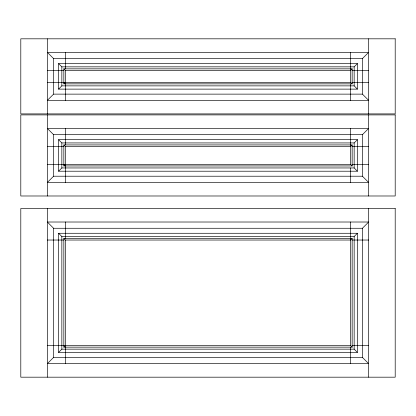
<?xml version="1.0" encoding="UTF-8"?>
<svg xmlns="http://www.w3.org/2000/svg" width="416" height="416" viewBox="0 0 416 416"><rect width="100%" height="100%" fill="white"/><g stroke="black" fill="none" stroke-linecap="round" stroke-linejoin="round"><path stroke-width="0.62" d="M53.586 94.13L47.33 100.386L368.67 100.386L362.414 94.13L53.586 94.13L53.586 58.588L47.33 52.333L368.67 52.333L362.414 58.588L53.586 58.588M58.588 89.123L61.844 85.868L354.156 85.868L357.412 89.123L357.412 63.596L58.588 63.596L58.588 89.123L357.412 89.123M63.846 83.866L352.154 83.866L352.154 68.853L63.846 68.853L63.846 83.866L65.348 82.368M53.586 176.218L47.33 182.473L368.67 182.473L362.414 176.218L53.586 176.218L53.586 134.67L47.33 128.414L368.67 128.414L362.414 134.67L53.586 134.67M58.588 171.21L61.844 167.955L354.156 167.955L357.412 171.21L357.412 139.677L58.588 139.677L58.588 171.21L357.412 171.21M63.846 165.953L352.154 165.953L352.154 144.934L63.846 144.934L63.846 165.953L65.348 164.455M53.586 357.412L47.33 363.667L368.67 363.667L362.414 357.412L53.586 357.412L53.586 228.27L47.33 222.014L368.67 222.014L362.414 228.27L53.586 228.27M58.588 352.404L61.844 349.149L354.156 349.149L357.412 352.404L357.412 233.277L58.588 233.277L58.588 352.404L357.412 352.404M63.846 347.147L352.154 347.147L352.154 238.534L63.846 238.534L63.846 347.147L65.348 345.649M352.154 68.853L350.652 70.351L65.348 70.351L63.846 68.853M58.588 63.596L61.844 66.851L354.156 66.851L357.412 63.596M352.154 144.934L350.652 146.432L65.348 146.432L63.846 144.934M58.588 139.677L61.844 142.932L354.156 142.932L357.412 139.677M352.154 238.534L350.652 240.032L65.348 240.032L63.846 238.534M58.588 233.277L61.844 236.532L354.156 236.532L357.412 233.277M47.33 70.351L63.846 70.351M352.154 70.351L368.67 70.351M47.33 82.368L350.652 82.368L352.154 83.866M352.154 82.368L368.67 82.368M47.33 146.432L63.846 146.432M352.154 146.432L368.67 146.432M47.33 164.455L350.652 164.455L352.154 165.953M352.154 164.455L368.67 164.455M47.33 240.032L63.846 240.032M352.154 240.032L368.67 240.032M47.33 345.649L350.652 345.649L352.154 347.147M352.154 345.649L368.67 345.649M368.67 38.818L368.67 113.901M368.67 114.899L368.67 195.988M368.67 208.499L368.67 377.182M362.414 58.588L362.414 94.13M362.414 134.67L362.414 176.218M362.414 228.27L362.414 357.412M354.156 66.851L354.156 85.868M354.156 142.932L354.156 167.955M354.156 236.532L354.156 349.149M350.652 52.333L350.652 82.368M350.652 83.866L350.652 100.386M350.652 128.414L350.652 164.455M350.652 167.955L350.652 182.473M350.652 222.014L350.652 345.649M350.652 347.147L350.652 363.667M65.348 52.333L65.348 68.853M65.348 70.351L65.348 100.386M65.348 128.414L65.348 144.934M65.348 146.432L65.348 182.473M65.348 222.014L65.348 238.534M65.348 240.032L65.348 363.667M61.844 66.851L61.844 85.868M61.844 142.932L61.844 167.955M61.844 236.532L61.844 349.149M47.33 38.818L47.33 113.901M47.33 114.899L47.33 195.988M47.33 208.499L47.33 377.182M395.2 38.818L20.8 38.818L20.8 113.901L395.2 113.901L395.2 38.818M395.2 114.899L20.8 114.899L20.8 195.988L395.2 195.988L395.2 114.899M395.2 208.499L20.8 208.499L20.8 377.182L395.2 377.182L395.2 208.499"/></g></svg>
